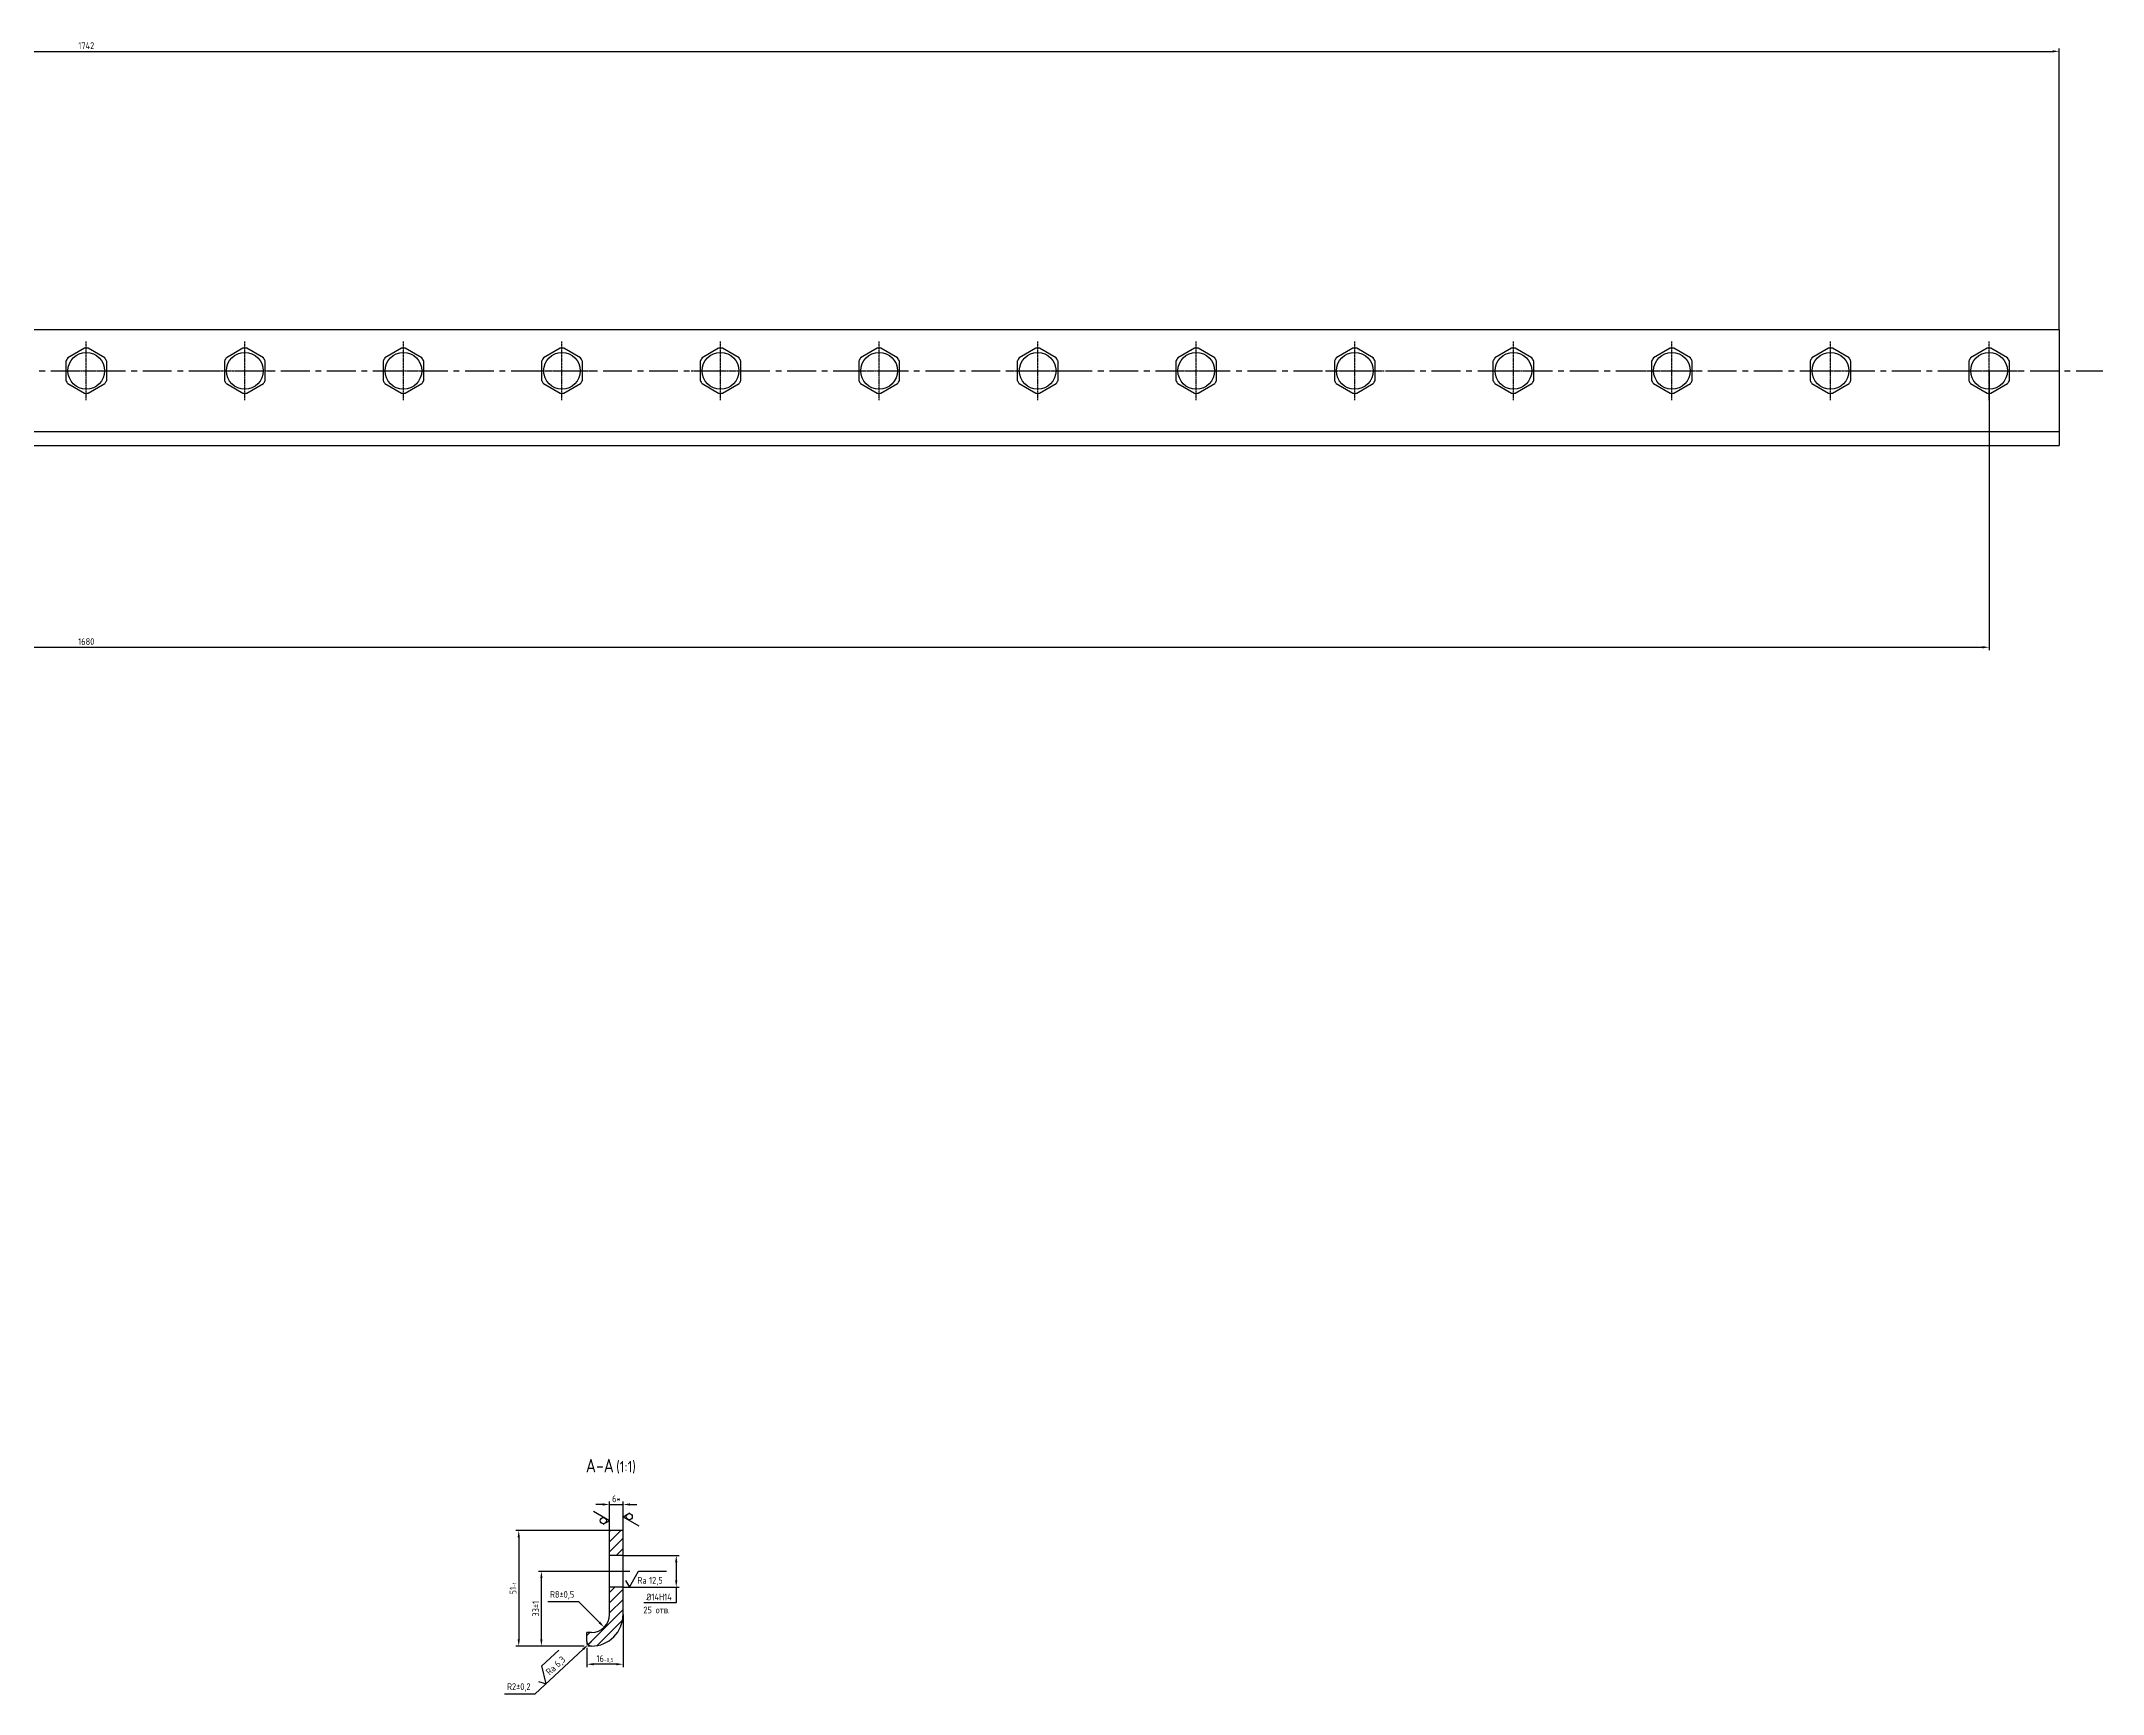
# Model space of a CAD drawing. Header units: millimetres. Extents: x 2992 to 6597, y 1250 to 2866.
# Drawn here: x 3862 to 4772, y 1361 to 2090 of the extents above; entities that cross this region are included whole.
import ezdxf
from ezdxf.enums import TextEntityAlignment as Align

# ---------------------------------------------------------------- set-up
doc = ezdxf.new("R2010")
doc.units = ezdxf.units.MM
doc.header["$LTSCALE"] = 0.4
doc.linetypes.add('CENTER', pattern=[50.8, 31.75, -6.35, 6.35, -6.35])
for name, color, linetype in [('Cen', 5, 'CENTER'), ('Cont', 6, 'Continuous'), ('Dim', 7, 'Continuous'), ('Hatch', 2, 'Continuous'), ('Text', 3, 'Continuous'), ('Textb', 6, 'Continuous')]:
    doc.layers.add(name, color=color, linetype=linetype)
doc.styles.add('Style1', font='romans.shx', dxfattribs={"width": 0.8})
doc.dimstyles.new('Dia_1', dxfattribs={"dimtxt": 3, "dimasz": 3, "dimexe": 1.25, "dimexo": 0, "dimgap": 1, "dimtad": 1, "dimtoh": 1, "dimtxsty": 'Style1', "dimcen": 2.5, "dimclrt": 3, "dimadec": 0, "dimazin": 0, "dimtfac": 1, "dimtmove": 0, "dimatfit": 3, "dimfxl": 1, "dimarcsym": 0})
doc.dimstyles.new('Lin$0', dxfattribs={"dimtxt": 3, "dimasz": 3, "dimexe": 1.25, "dimexo": 0, "dimgap": 1, "dimtad": 1, "dimtoh": 1, "dimdec": 5, "dimlfac": -1, "dimtxsty": 'Style1', "dimcen": 2.5, "dimclrt": 3, "dimaunit": 1, "dimadec": 0, "dimazin": 0, "dimtfac": 1, "dimtdec": 5, "dimtmove": 0, "dimatfit": 3, "dimldrblk": 'NONE', "dimfxl": 1, "dimarcsym": 0})

# ---------------------------------------------------------------- blocks, each defined once
blk = doc.blocks.new('A0C3000')
at = {"ltscale": 0.016}
for p, q in [((-0.83, 9.92), (-8.17, 5.67)), ((8.17, 5.67), (0.83, 9.92)), ((-9, 4.24), (-9, -4.24)), ((9, -4.24), (9, 4.24)), ((-8.17, -5.67), (-0.83, -9.92)), ((0.83, -9.92), (8.17, -5.67))]:
    blk.add_line(p, q, dxfattribs=at)
at = {"color": 5, "linetype": 'CENTER', "ltscale": 0.016}
for p, q in [((0, -12.95), (0, 12.95)), ((-12.95, 0), (12.95, 0))]:
    blk.add_line(p, q, dxfattribs=at)
at = {"ltscale": 0.016}
blk.add_circle((0, 0), 8.1, dxfattribs=at)
for start, end in [(85.24094, 94.75906), (145.24094, 154.75906), (25.24094, 34.75906), (205.24094, 214.75906), (325.24094, 334.75906), (265.24094, 274.75906)]:
    blk.add_arc((0, 0), 9.95, start, end, dxfattribs=at)
blk = doc.blocks.new('*D43')
at = {"layer": 'Defpoints', "color": 0, "transparency": 16777216}
for p in [(4752.72, 2085.66), (3010.72, 1962.7), (4752.72, 1962.7)]:
    blk.add_point(p, dxfattribs=at)
at = {"layer": 'Dim', "color": 0, "lineweight": -2, "transparency": 16777216}
for p, q in [((3010.72, 1962.7), (3010.72, 2086.91)), ((3013.72, 2085.66), (4749.72, 2085.66)), ((4752.72, 1962.7), (4752.72, 2086.91))]:
    blk.add_line(p, q, dxfattribs=at)
at = {"layer": 'Dim', "color": 0, "transparency": 16777216}
for points in [[(3013.72, 2086.16), (3013.72, 2085.16), (3010.72, 2085.66)], [(4749.72, 2086.16), (4749.72, 2085.16), (4752.72, 2085.66)]]:
    blk.add_solid(points, dxfattribs=at)
at = {"layer": 'Dim', "color": 3, "transparency": 16777216, "insert": (3881.72, 2088.16), "char_height": 3, "attachment_point": 5, "style": 'Style1'}
blk.add_mtext('1742', dxfattribs=at)
blk = doc.blocks.new('*D44')
at = {"layer": 'Defpoints', "color": 0, "transparency": 16777216}
for p in [(3041.72, 1944.7), (4721.72, 1944.7), (4721.72, 1822.71)]:
    blk.add_point(p, dxfattribs=at)
at = {"layer": 'Dim', "color": 0, "lineweight": -2, "transparency": 16777216}
for p, q in [((3041.72, 1944.7), (3041.72, 1821.46)), ((4721.72, 1944.7), (4721.72, 1821.46)), ((3044.72, 1822.71), (4718.72, 1822.71))]:
    blk.add_line(p, q, dxfattribs=at)
at = {"layer": 'Dim', "color": 0, "transparency": 16777216}
for points in [[(3044.72, 1823.21), (3044.72, 1822.21), (3041.72, 1822.71)], [(4718.72, 1823.21), (4718.72, 1822.21), (4721.72, 1822.71)]]:
    blk.add_solid(points, dxfattribs=at)
at = {"layer": 'Dim', "color": 3, "transparency": 16777216, "insert": (3881.72, 1825.21), "char_height": 3, "attachment_point": 5, "style": 'Style1'}
blk.add_mtext('1680', dxfattribs=at)
blk = doc.blocks.new('*D45')
at = {"layer": 'Defpoints', "color": 0, "transparency": 16777216}
for p in [(4082.63, 1414.92), (4109.7, 1414.92), (4101.52, 1381.92)]:
    blk.add_point(p, dxfattribs=at)
at = {"layer": 'Dim', "color": 0, "lineweight": -2, "transparency": 16777216}
for p, q in [((4109.7, 1414.92), (4081.38, 1414.92)), ((4082.63, 1384.92), (4082.63, 1411.92)), ((4101.52, 1381.92), (4081.38, 1381.92))]:
    blk.add_line(p, q, dxfattribs=at)
at = {"layer": 'Dim', "color": 0, "transparency": 16777216}
for points in [[(4082.13, 1411.92), (4083.13, 1411.92), (4082.63, 1414.92)], [(4082.13, 1384.92), (4083.13, 1384.92), (4082.63, 1381.92)]]:
    blk.add_solid(points, dxfattribs=at)
at = {"layer": 'Dim', "color": 3, "transparency": 16777216, "insert": (4080.13, 1398.42), "char_height": 3, "attachment_point": 5, "rotation": 90, "style": 'Style1'}
blk.add_mtext('33%%P1', dxfattribs=at)
blk = doc.blocks.new('_None')
blk = doc.blocks.new('*D46')
at = {"layer": 'Defpoints', "color": 0, "transparency": 16777216}
for p in [(4112.7, 1432.92), (4072.63, 1381.92), (4091.92, 1381.92)]:
    blk.add_point(p, dxfattribs=at)
at = {"layer": 'Dim', "color": 0, "lineweight": -2, "transparency": 16777216}
for p, q in [((4112.7, 1432.92), (4071.38, 1432.92)), ((4072.63, 1429.92), (4072.63, 1384.92)), ((4091.92, 1381.92), (4071.38, 1381.92))]:
    blk.add_line(p, q, dxfattribs=at)
at = {"layer": 'Dim', "color": 0, "transparency": 16777216}
for points in [[(4072.13, 1429.92), (4073.13, 1429.92), (4072.63, 1432.92)], [(4072.13, 1384.92), (4073.13, 1384.92), (4072.63, 1381.92)]]:
    blk.add_solid(points, dxfattribs=at)
at = {"layer": 'Dim', "color": 3, "transparency": 16777216, "insert": (4070.13, 1407.42), "char_height": 3, "attachment_point": 5, "rotation": 90, "style": 'Style1'}
blk.add_mtext('51{\\H0.58333x;\\S^ -1;}', dxfattribs=at)
blk = doc.blocks.new('*D47')
at = {"layer": 'Defpoints', "color": 0, "transparency": 16777216}
for p in [(4118.7, 1444.42), (4112.7, 1432.92), (4118.7, 1432.92)]:
    blk.add_point(p, dxfattribs=at)
at = {"layer": 'Dim', "color": 0, "lineweight": -2, "transparency": 16777216}
for p, q in [((4109.7, 1444.42), (4106.7, 1444.42)), ((4112.7, 1432.92), (4112.7, 1445.67)), ((4112.7, 1444.42), (4118.7, 1444.42)), ((4118.7, 1432.92), (4118.7, 1445.67)), ((4121.7, 1444.42), (4124.7, 1444.42))]:
    blk.add_line(p, q, dxfattribs=at)
at = {"layer": 'Dim', "color": 0, "transparency": 16777216}
for points in [[(4109.7, 1444.92), (4109.7, 1443.92), (4112.7, 1444.42)], [(4121.7, 1444.92), (4121.7, 1443.92), (4118.7, 1444.42)]]:
    blk.add_solid(points, dxfattribs=at)
at = {"layer": 'Dim', "color": 3, "transparency": 16777216, "insert": (4115.7, 1446.92), "char_height": 3, "attachment_point": 5, "style": 'Style1'}
blk.add_mtext('6*', dxfattribs=at)
blk = doc.blocks.new('sherISO_09')
at = {"layer": 'Text'}
for q in [(-1.73, 3), (4.04, 7)]:
    blk.add_line((0, 0), q, dxfattribs=at)
blk.add_circle((0, 2.71), 1.35, dxfattribs=at)
blk = doc.blocks.new('*D48')
at = {"layer": 'Defpoints', "color": 0, "transparency": 16777216}
for p in [(4118.7, 1395.92), (4102.7, 1381.11), (4102.7, 1373.93)]:
    blk.add_point(p, dxfattribs=at)
at = {"layer": 'Dim', "color": 0, "lineweight": -2, "transparency": 16777216}
for p, q in [((4118.7, 1395.92), (4118.7, 1372.68)), ((4102.7, 1381.11), (4102.7, 1372.68)), ((4115.7, 1373.93), (4105.7, 1373.93))]:
    blk.add_line(p, q, dxfattribs=at)
at = {"layer": 'Dim', "color": 0, "transparency": 16777216}
for points in [[(4105.7, 1374.43), (4105.7, 1373.43), (4102.7, 1373.93)], [(4115.7, 1374.43), (4115.7, 1373.43), (4118.7, 1373.93)]]:
    blk.add_solid(points, dxfattribs=at)
at = {"layer": 'Dim', "color": 3, "transparency": 16777216, "insert": (4110.7, 1376.43), "char_height": 3, "attachment_point": 5, "style": 'Style1'}
blk.add_mtext('16{\\H0.58333x;\\S^ -0,5;}', dxfattribs=at)
blk = doc.blocks.new('ZNAK02')
at = {"layer": 'Textb', "style": 'Style1', "width": 0.8}
blk.add_attdef('А-А', text='', height=6, dxfattribs=at).set_placement((13.92, -0.06), align=Align.RIGHT)
blk.add_attdef('SC(1)', (14.94, -0.06), '', height=5, dxfattribs=at)
blk = doc.blocks.new('*D49')
at = {"layer": 'Defpoints', "color": 0, "transparency": 16777216}
for p in [(4118.7, 1421.92), (4142.17, 1421.92), (4118.7, 1407.92)]:
    blk.add_point(p, dxfattribs=at)
at = {"layer": 'Dim', "color": 0, "lineweight": -2, "transparency": 16777216}
for p, q in [((4118.7, 1421.92), (4143.42, 1421.92)), ((4142.17, 1418.92), (4142.17, 1410.92)), ((4118.7, 1407.92), (4143.42, 1407.92)), ((4142.17, 1407.92), (4142.17, 1401.06)), ((4142.17, 1401.06), (4127.91, 1401.06))]:
    blk.add_line(p, q, dxfattribs=at)
at = {"layer": 'Dim', "color": 0, "transparency": 16777216}
for points in [[(4141.67, 1418.92), (4142.67, 1418.92), (4142.17, 1421.92)], [(4141.67, 1410.92), (4142.67, 1410.92), (4142.17, 1407.92)]]:
    blk.add_solid(points, dxfattribs=at)
at = {"layer": 'Dim', "color": 3, "transparency": 16777216, "insert": (4134.54, 1403.56), "char_height": 3, "attachment_point": 5, "style": 'Style1'}
blk.add_mtext('%%C14H14', dxfattribs=at)
blk = doc.blocks.new('sherISO_01')
at = {"layer": 'Text'}
blk.add_line((4.04, 7), (16.36, 7), dxfattribs=at)
blk.add_lwpolyline([(-1.73, 3), (0, 0), (4.04, 7)], dxfattribs=at)
at = {"layer": 'Text', "style": 'Style1', "width": 0.8}
blk.add_text('Ra', height=3, dxfattribs=at).set_placement((3.58, 1.5))
blk.add_attdef('12,5', (8.73, 1.5), '', height=3, dxfattribs=at)
blk = doc.blocks.new('*D50')
at = {"layer": 'Defpoints', "color": 0, "transparency": 16777216}
for p in [(4104.7, 1383.92), (4103.23, 1382.56)]:
    blk.add_point(p, dxfattribs=at)
at = {"layer": 'Dim', "color": 0, "lineweight": -2, "transparency": 16777216}
for p, q in [((4104.7, 1383.92), (4103.23, 1382.56)), ((4079.94, 1360.9), (4101.04, 1380.52)), ((4066.37, 1360.9), (4079.94, 1360.9))]:
    blk.add_line(p, q, dxfattribs=at)
blk.add_arc((4104.7, 1383.92), 2, 187.11239, 270, dxfattribs=at)
at = {"layer": 'Dim', "color": 0, "transparency": 16777216}
blk.add_solid([(4100.69, 1380.88), (4101.38, 1380.15), (4103.23, 1382.56)], dxfattribs=at)
at = {"layer": 'Dim', "color": 3, "transparency": 16777216, "insert": (4072.65, 1363.69), "char_height": 3, "attachment_point": 5, "style": 'Style1'}
blk.add_mtext('R2%%P0,2', dxfattribs=at)
blk = doc.blocks.new('sherISO_03')
at = {"layer": 'Text'}
blk.add_line((4.04, 7), (14.12, 7), dxfattribs=at)
blk.add_lwpolyline([(-1.73, 3), (0, 0), (4.04, 7)], dxfattribs=at)
at = {"layer": 'Text', "style": 'Style1', "width": 0.8}
blk.add_text('Ra', height=3, dxfattribs=at).set_placement((3.58, 1.5))
blk.add_attdef('6,3', (8.73, 1.5), '', height=3, dxfattribs=at)
blk = doc.blocks.new('*D51')
at = {"layer": 'Defpoints', "color": 0, "transparency": 16777216}
for p in [(4099.06, 1401.6), (4104.7, 1395.92)]:
    blk.add_point(p, dxfattribs=at)
at = {"layer": 'Dim', "color": 0, "lineweight": -2, "transparency": 16777216}
for p, q in [((4085.49, 1401.6), (4099.06, 1401.6)), ((4099.06, 1401.6), (4108.22, 1392.38))]:
    blk.add_line(p, q, dxfattribs=at)
at = {"layer": 'Dim', "color": 0, "transparency": 16777216}
blk.add_solid([(4108.58, 1392.73), (4107.87, 1392.02), (4110.33, 1390.25)], dxfattribs=at)
at = {"layer": 'Dim', "color": 3, "transparency": 16777216, "insert": (4091.77, 1404.38), "char_height": 3, "attachment_point": 5, "style": 'Style1'}
blk.add_mtext('R8%%P0,5', dxfattribs=at)

msp = doc.modelspace()

# ---------------------------------------------------------------- hatches: boundary and pattern name
at = {"layer": 'Hatch'}
h = msp.add_hatch(dxfattribs=at)
h.set_pattern_fill('ANSI31', color=256, style=0)
h.set_pattern_definition([(45, (2310.014, 6683.7804), (-2.245064, 2.245064), [])])
h.paths.add_polyline_path([(4118.696522, 1432.922459), (4112.696522, 1432.922459), (4112.696522, 1421.922459), (4118.696522, 1421.922459)])
h.paths.add_polyline_path([(4104.696522, 1387.922459), (4102.696522, 1387.922459), (4102.696522, 1383.922459, 0.4142135624), (4104.696522, 1381.922459, 0.4142135624), (4118.696522, 1395.922459), (4118.696522, 1407.922459), (4112.696522, 1407.922459), (4112.696522, 1395.922459, -0.4142135624)])

# ---------------------------------------------------------------- linework, layer by layer
at = {"layer": 'Cen'}
for p, q in [((2992.284112, 1944.703632), (4771.910827, 1944.703632)), ((4109.696522, 1414.922459), (4121.696522, 1414.922459))]:
    msp.add_line(p, q, dxfattribs=at)
at = {"layer": 'Cont'}
for p, q in [((4752.716822, 1962.703632), (3010.716822, 1962.703632)), ((4752.716822, 1917.703632), (3010.716822, 1917.703632)), ((3010.716822, 1911.703632), (4752.716822, 1911.703632)), ((4118.696522, 1432.922459), (4112.696522, 1432.922459)), ((4112.696522, 1395.922459), (4112.696522, 1432.922459)), ((4118.696522, 1395.922459), (4118.696522, 1432.922459)), ((4118.696522, 1421.922459), (4112.696522, 1421.922459)), ((4118.696522, 1407.922459), (4112.696522, 1407.922459)), ((4104.696522, 1387.922459), (4102.696522, 1387.922459)), ((4102.696522, 1383.922459), (4102.696522, 1387.922459))]:
    msp.add_line(p, q, dxfattribs=at)
at = {"layer": 'Cont', "linetype": 'ByBlock'}
msp.add_line((4752.716822, 1962.703632), (4752.716822, 1911.703632), dxfattribs=at)
at = {"layer": 'Cont'}
for centre, radius, start, end in [((4104.696522, 1395.922459), 14, 270, 0), ((4104.696522, 1395.922459), 8, 270, 0), ((4104.696522, 1383.922459), 2, 180, 270)]:
    msp.add_arc(centre, radius, start, end, dxfattribs=at)
at = {"layer": 'Dim'}
for p, q in [((4102.696522, 1383.922459), (4102.696522, 1382.662952)), ((4104.696522, 1381.922459), (4103.146308, 1381.922459))]:
    msp.add_line(p, q, dxfattribs=at)

# ---------------------------------------------------------------- block references
at = {"layer": 'Cont', "ltscale": 0.016}
for p in [(3881.716822, 1944.703632), (3951.716822, 1944.703632), (4021.716822, 1944.703632), (4091.716822, 1944.703632), (4161.716822, 1944.703632), (4231.716822, 1944.703632), (4301.716822, 1944.703632), (4371.716822, 1944.703632), (4441.716822, 1944.703632), (4511.716822, 1944.703632), (4581.716822, 1944.703632), (4651.716822, 1944.703632), (4721.716822, 1944.703632)]:
    msp.add_blockref('A0C3000', p, dxfattribs=at)
at = {"layer": 'Dim'}
for name, p, values in [('ZNAK02', (4100.720892, 1458.637084), {'А-А': 'А-А', 'SC(1)': '(1:1)'}), ('sherISO_01', (4121.452317, 1407.922459), {'12,5': '12,5'})]:
    msp.add_blockref(name, p, dxfattribs=at).add_auto_attribs(values)
for p, rotation in [((4112.696522, 1437.26333), 89.99999999999999), ((4118.696522, 1439.03278), 270)]:
    msp.add_blockref('sherISO_09', p, dxfattribs=dict(at, rotation=rotation))
at = {"layer": 'Dim', "rotation": 42.92225502931972}
msp.add_blockref('sherISO_03', (4084.706328, 1365.33195), dxfattribs=at).add_auto_attribs({'6,3': '6,3'})

# ---------------------------------------------------------------- texts
at = {"layer": 'Text', "color": 3, "style": 'Style1', "width": 0.8}
msp.add_text('25 отв.', height=3, dxfattribs=at).set_placement((4127.623006, 1396.36175))

# ---------------------------------------------------------------- dimensions: what is measured, and where the dimension line sits
at = {"layer": 'Dim'}
for base, p1, p2, picture, middle in [((4752.716822, 2085.656765), (3010.716822, 1962.703632), (4752.716822, 1962.703632), '*D43', (3881.716822, 2088.156765)), ((4721.716822, 1822.712389), (3041.716822, 1944.703632), (4721.716822, 1944.703632), '*D44', (3881.716822, 1825.212389))]:
    dim = msp.add_linear_dim(base=base, p1=p1, p2=p2, dimstyle='Dia_1', override={"dimarcsym": 1}, dxfattribs=at)
    dim.commit()
    dim.dimension.update_dxf_attribs({"geometry": picture, "text_midpoint": middle})
for base, p1, p2, text, picture, middle in [((4118.696522, 1444.423932), (4112.696522, 1432.922459), (4118.696522, 1432.922459), '<>*', '*D47', (4115.696522, 1446.923932)), ((4102.696522, 1373.928921), (4118.696522, 1395.922459), (4102.696522, 1381.105926), '<>{\\H0.58333x;\\S^ -0,5;}', '*D48', (4110.696522, 1376.428921))]:
    dim = msp.add_linear_dim(base=base, p1=p1, p2=p2, text=text, dimstyle='Lin$0', dxfattribs=at)
    dim.commit()
    dim.dimension.update_dxf_attribs({"geometry": picture, "text_midpoint": middle})
for base, p1, p2, text, picture, middle in [((4072.625254, 1381.922459), (4112.696522, 1432.922459), (4091.918001, 1381.922459), '<>{\\H0.58333x;\\S^ -1;}', '*D46', (4070.125254, 1407.422459)), ((4082.625254, 1414.922459), (4101.517452, 1381.922459), (4109.696522, 1414.922459), '<>%%P1', '*D45', (4080.125254, 1398.422459))]:
    dim = msp.add_linear_dim(base=base, p1=p1, p2=p2, angle=270, text=text, dimstyle='Lin$0', dxfattribs=at)
    dim.commit()
    dim.dimension.update_dxf_attribs({"geometry": picture, "text_midpoint": middle})
dim = msp.add_linear_dim(base=(4142.16787, 1421.922459), p1=(4118.696522, 1407.922459), p2=(4118.696522, 1421.922459), angle=270, text='%%C<>H14', dimstyle='Lin$0', dxfattribs=at)
dim.commit()
dim.dimension.update_dxf_attribs({"geometry": '*D49', "text_midpoint": (4134.539298, 1401.056633), "dimtype": 160})
dim = msp.add_radius_dim(center=(4104.696522, 1395.922459), mpoint=(4099.058268, 1401.597853), text='<>%%P0,5', dimstyle='Dia_1', override={"dimse1": 1, "dimarcsym": 1}, dxfattribs=at)
dim.commit()
dim.dimension.update_dxf_attribs({"geometry": '*D51', "text_midpoint": (4091.772554, 1401.597853), "dimtype": 164})
dim = msp.add_radius_dim(center=(4104.696522, 1383.922459), mpoint=(4103.231965, 1382.560449), text='<>%%P0,2', dimstyle='Dia_1', dxfattribs=at)
dim.commit()
dim.dimension.update_dxf_attribs({"geometry": '*D50', "text_midpoint": (4072.654282, 1360.89935), "dimtype": 164})

doc.saveas('drawing.dxf')
